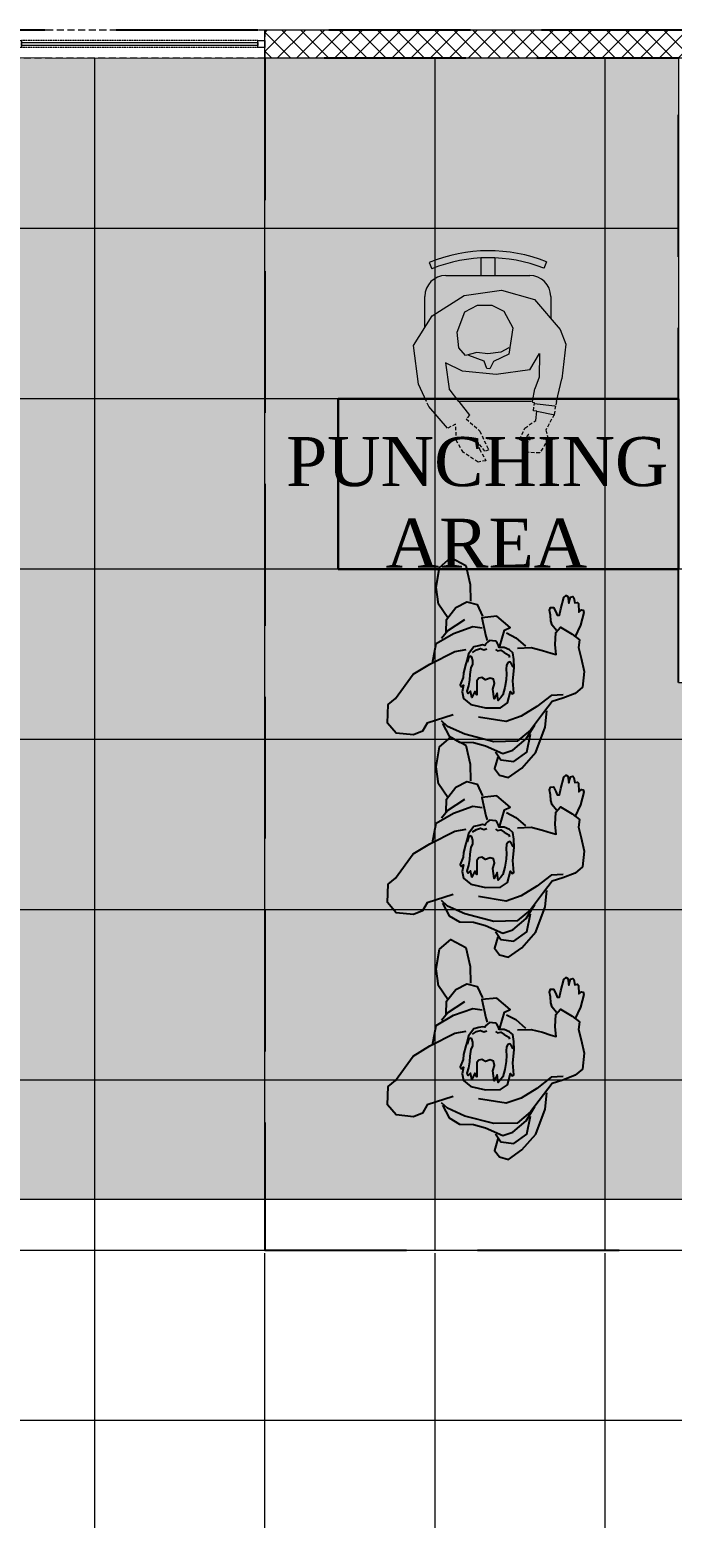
# Model space of a CAD drawing. Header units: millimetres. Extents: x 2335845 to 2509607, y 289014 to 361737.
# Drawn here: x 2369757 to 2372023, y 301757 to 307002 of the extents above; entities that cross this region are included whole.
import ezdxf

# ---------------------------------------------------------------- set-up
doc = ezdxf.new("R2010")
doc.units = ezdxf.units.MM
for name, pattern in [('( Hidden )', [0.375, 0.25, -0.125]), ('DASHED', [0.75, 0.5, -0.25]), ('HIDDEN', [0.375, 0.25, -0.125]), ('HIDDEN2', [0.1875, 0.125, -0.0625])]:
    doc.linetypes.add(name, pattern=pattern)
for name, color, linetype, lineweight in [('A-FURN-MODULAR-CHAIR', 5, 'Continuous', 5), ('A-FURN-MODULAR-TABLETOP', 250, 'Continuous', 13), ('AR_01_PARTITION FULL HT', 2, 'Continuous', 25), ('AR_FURNITURE_MODULAR', 20, 'Continuous', 18), ('IN-PRTN-FULL', 30, 'Continuous', 20), ('IN-PRTN-HATCH', 8, 'Continuous', 5), ('SWA- GLASS PARTITION', 8, 'Continuous', 5), ('SWA-GLASS', 140, 'Continuous', 9), ('SWA-METAL', 165, 'Continuous', 9), ('TOA-FC-GYPSUM', 250, 'Continuous', 5), ('TOA-FL-TILE-2', 8, 'Continuous', 5), ('TOA-FL-TILE-3', 8, 'Continuous', 5), ('TOA-FURN-HUMAN', 252, 'Continuous', 9)]:
    doc.layers.add(name, color=color, linetype=linetype, lineweight=lineweight)
for name, color, linetype in [('FLOOR MARK', 7, 'Continuous'), ('I-FUR', 7, 'Continuous'), ('TEXT', 250, 'Continuous')]:
    doc.layers.add(name, color=color, linetype=linetype)
doc.styles.add('GEORGE', font='georgia.ttf')

# ---------------------------------------------------------------- blocks, each defined once
blk = doc.blocks.new('Human Figure')
at = {"layer": 'A-FURN-MODULAR-CHAIR', "color": 18, "lineweight": 15, "true_color": 0x000000}
for p, q in [((4613.64, 5782.3, 0), (4625.48, 5782.3, 0)), ((4610.68, 5774.98, 0), (4610.68, 5779.34, 0)), ((4628.44, 5779.34, 0), (4628.44, 5776.24, 0))]:
    blk.add_line(p, q, dxfattribs=at)
at = {"layer": 'A-FURN-MODULAR-CHAIR', "lineweight": 15}
for p, q in [((4613.64, 5782.3, 0), (4625.48, 5782.3, 0)), ((4610.68, 5774.98, 0), (4610.68, 5779.34, 0)), ((4628.44, 5779.34, 0), (4628.44, 5776.24, 0))]:
    blk.add_line(p, q, dxfattribs=at)
at = {"layer": 'A-FURN-MODULAR-CHAIR', "color": 18, "lineweight": 15, "true_color": 0x000000, "elevation": 0}
for points in [[(4611.29, 5784.13), (4611.67, 5783.22)], [(4618.58, 5784.79), (4618.58, 5782.3)], [(4620.56, 5784.79), (4620.56, 5782.3)], [(4627.86, 5784.22), (4627.49, 5783.3)]]:
    blk.add_lwpolyline(points, dxfattribs=at)
at = {"layer": 'A-FURN-MODULAR-CHAIR', "lineweight": 15, "elevation": 0}
for points in [[(4611.29, 5784.13), (4611.67, 5783.22)], [(4618.58, 5784.79), (4618.58, 5782.3)], [(4620.56, 5784.79), (4620.56, 5782.3)], [(4627.86, 5784.22), (4627.49, 5783.3)]]:
    blk.add_lwpolyline(points, dxfattribs=at)
at = {"layer": 'A-FURN-MODULAR-CHAIR', "color": 18, "lineweight": 15, "true_color": 0x000000, "elevation": 0}
blk.add_lwpolyline([(4625.89, 5764.57, -0.034638), (4625.48, 5764.54), (4615.48, 5764.54)], format="xyb", dxfattribs=at)
at = {"layer": 'A-FURN-MODULAR-CHAIR', "lineweight": 15, "elevation": 0}
blk.add_lwpolyline([(4625.89, 5764.57, -0.034638), (4625.48, 5764.54), (4615.48, 5764.54)], format="xyb", dxfattribs=at)
at = {"layer": 'A-FURN-MODULAR-CHAIR', "color": 18, "lineweight": 15, "true_color": 0x000000}
for centre, radius, start, end in [((4619.68, 5763.49, 0), 22.29, 68.458, 112.0994), ((4619.68, 5763.49, 0), 21.3, 68.4839, 112.0994), ((4613.64, 5779.34, 0), 2.96, 90.0001, 180.0001), ((4625.48, 5779.34, 0), 2.96, 0.0001, 90.0001)]:
    blk.add_arc(centre, radius, start, end, dxfattribs=at)
at = {"layer": 'A-FURN-MODULAR-CHAIR', "lineweight": 15}
for centre, radius, start, end in [((4619.68, 5763.49, 0), 22.29, 68.458, 112.0994), ((4619.68, 5763.49, 0), 21.3, 68.4839, 112.0994), ((4613.64, 5779.34, 0), 2.96, 90.0001, 180.0001), ((4625.48, 5779.34, 0), 2.96, 0.0001, 90.0001)]:
    blk.add_arc(centre, radius, start, end, dxfattribs=at)
at = {"layer": 'TOA-FURN-HUMAN', "lineweight": 5}
for p, q in [((4616.22, 5779.49), (4621.49, 5780.21, 0)), ((4616.22, 5779.49), (4621.49, 5780.21, 0)), ((4621.49, 5780.21, 0), (4626.18, 5778.89, 0)), ((4621.49, 5780.21, 0), (4626.18, 5778.89, 0)), ((4611.71, 5776.63, 0), (4616.22, 5779.49)), ((4611.71, 5776.63, 0), (4616.22, 5779.49)), ((4626.18, 5778.89, 0), (4629.77, 5774.69, 0)), ((4626.18, 5778.89, 0), (4629.77, 5774.69, 0)), ((4609.08, 5772.43, 0), (4611.71, 5776.63, 0)), ((4609.08, 5772.43, 0), (4611.71, 5776.63, 0)), ((4629.77, 5774.69, 0), (4630.56, 5772.63, 0)), ((4629.77, 5774.69, 0), (4630.56, 5772.63, 0)), ((4609.78, 5766.99, 0), (4609.08, 5772.43, 0)), ((4609.78, 5766.99, 0), (4609.08, 5772.43, 0)), ((4626.86, 5771.32, 0), (4626.81, 5767.94)), ((4626.86, 5771.32, 0), (4626.81, 5767.94)), ((4630.56, 5772.63, 0), (4630.01, 5767.72, 0)), ((4630.56, 5772.63, 0), (4630.01, 5767.72, 0)), ((4616.02, 5768.83), (4613.59, 5769.99, 0)), ((4613.59, 5769.99, 0), (4614.12, 5766.32, 0)), ((4616.02, 5768.83), (4613.59, 5769.99, 0)), ((4613.59, 5769.99, 0), (4614.12, 5766.32, 0)), ((4620.77, 5768.32, 0), (4616.02, 5768.83)), ((4620.77, 5768.32, 0), (4616.02, 5768.83)), ((4625.5, 5769.01, 0), (4620.77, 5768.32, 0)), ((4625.5, 5769.01, 0), (4620.77, 5768.32, 0)), ((4626.81, 5767.94), (4626.19, 5766.32, 0)), ((4626.81, 5767.94), (4626.19, 5766.32, 0)), ((4629.26, 5764.54), (4630.01, 5767.72, 0)), ((4629.26, 5764.54), (4630.01, 5767.72, 0)), ((4610.91, 5764.54), (4609.78, 5766.99, 0)), ((4610.91, 5764.54), (4609.78, 5766.99, 0)), ((4615.48, 5764.54), (4614.12, 5766.32, 0)), ((4615.48, 5764.54), (4614.12, 5766.32, 0)), ((4625.89, 5764.54), (4626.19, 5766.32, 0)), ((4625.89, 5764.54), (4626.19, 5766.32, 0)), ((4613.88, 5760.76, 0), (4611.23, 5763.85, 0)), ((4613.88, 5760.76, 0), (4611.23, 5763.85, 0)), ((4615.48, 5764.54), (4616.97, 5762.59)), ((4615.48, 5764.54), (4616.97, 5762.59)), ((4626.5, 5763.17, 0), (4626.01, 5763.22, 0)), ((4626.5, 5763.17, 0), (4626.01, 5763.22, 0)), ((4626.32, 5761.85, 0), (4626.5, 5763.17, 0)), ((4626.32, 5761.85, 0), (4626.5, 5763.17, 0))]:
    blk.add_line(p, q, dxfattribs=at)
at = {"layer": 'TOA-FURN-HUMAN', "linetype": '( Hidden )', "lineweight": 5, "ltscale": 2}
for p, q in [((4611.23, 5763.85, 0), (4610.91, 5764.54, 0)), ((4611.23, 5763.85, 0), (4610.91, 5764.54, 0)), ((4626.01, 5763.22, 0), (4626.14, 5764.36, 0)), ((4626.01, 5763.22, 0), (4626.14, 5764.36, 0)), ((4629.12, 5763.93, 0), (4628.92, 5762.69, 0)), ((4629.12, 5763.93, 0), (4628.92, 5762.69, 0)), ((4629.26, 5764.54, 0), (4629.12, 5763.93, 0)), ((4629.26, 5764.54, 0), (4629.12, 5763.93, 0)), ((4615.02, 5761.34, 0), (4613.88, 5760.76, 0)), ((4615.02, 5761.34, 0), (4613.88, 5760.76, 0)), ((4615.16, 5758.98, 0), (4615.02, 5761.34, 0)), ((4615.16, 5758.98, 0), (4615.02, 5761.34, 0)), ((4616.97, 5762.59), (4616.53, 5762.09)), ((4616.97, 5762.59), (4616.53, 5762.09)), ((4616.53, 5762.09), (4618.44, 5760.37, 0)), ((4616.53, 5762.09), (4618.44, 5760.37, 0)), ((4624.06, 5759.18, 0), (4624.81, 5760.79, 0)), ((4624.06, 5759.18, 0), (4624.81, 5760.79, 0)), ((4624.81, 5760.79, 0), (4626.32, 5761.85, 0)), ((4624.81, 5760.79, 0), (4626.32, 5761.85, 0)), ((4628.92, 5762.69, 0), (4627.75, 5760.5, 0)), ((4628.92, 5762.69, 0), (4627.75, 5760.5, 0)), ((4616.12, 5757.36), (4615.16, 5758.98, 0)), ((4616.12, 5757.36), (4615.16, 5758.98, 0)), ((4619.17, 5757.51, 0), (4618.16, 5758.8, 0)), ((4618.16, 5758.8, 0), (4618.39, 5757.81, 0)), ((4619.17, 5757.51, 0), (4618.16, 5758.8, 0)), ((4618.16, 5758.8, 0), (4618.39, 5757.81, 0)), ((4618.44, 5760.37, 0), (4619.69, 5757.7, 0)), ((4618.44, 5760.37, 0), (4619.69, 5757.7, 0)), ((4624.51, 5758.96, 0), (4624.06, 5759.18, 0)), ((4624.51, 5758.96, 0), (4624.06, 5759.18, 0)), ((4624.5, 5757.93, 0), (4625.51, 5759.11, 0)), ((4624.5, 5757.93, 0), (4625.51, 5759.11, 0)), ((4625.32, 5759.95, 0), (4624.51, 5758.96, 0)), ((4625.32, 5759.95, 0), (4624.51, 5758.96, 0)), ((4625.51, 5759.11, 0), (4625.32, 5759.95, 0)), ((4625.51, 5759.11, 0), (4625.32, 5759.95, 0)), ((4628.12, 5759.23, 0), (4626.89, 5757.28, 0)), ((4628.12, 5759.23, 0), (4626.89, 5757.28, 0)), ((4627.75, 5760.5, 0), (4628.12, 5759.23, 0)), ((4627.75, 5760.5, 0), (4628.12, 5759.23, 0)), ((4618.19, 5756, 0), (4616.12, 5757.36)), ((4618.19, 5756, 0), (4616.12, 5757.36)), ((4618.39, 5757.81, 0), (4619.31, 5756.18, 0)), ((4618.39, 5757.81, 0), (4619.31, 5756.18, 0)), ((4619.69, 5757.7, 0), (4619.17, 5757.51, 0)), ((4619.69, 5757.7, 0), (4619.17, 5757.51, 0)), ((4624.87, 5757.37, 0), (4624.5, 5757.93, 0)), ((4624.87, 5757.37, 0), (4624.5, 5757.93, 0)), ((4626.89, 5757.28, 0), (4624.87, 5757.37, 0)), ((4626.89, 5757.28, 0), (4624.87, 5757.37, 0)), ((4619.31, 5756.18, 0), (4618.19, 5756, 0)), ((4619.31, 5756.18, 0), (4618.19, 5756, 0))]:
    blk.add_line(p, q, dxfattribs=at)
at = {"layer": 'TOA-FURN-HUMAN', "linetype": '( Hidden )', "lineweight": 5, "ltscale": 3}
for p, q in [((4625.9, 5764.39, 0), (4625.89, 5764.57, 0)), ((4625.9, 5764.39, 0), (4625.89, 5764.57, 0)), ((4626.14, 5764.36, 0), (4625.9, 5764.39, 0)), ((4626.14, 5764.36, 0), (4625.9, 5764.39, 0))]:
    blk.add_line(p, q, dxfattribs=at)
at = {"layer": 'TOA-FURN-HUMAN', "lineweight": 5, "elevation": 0}
for points in [[(4622.54, 5772.08), (4621.4, 5771.49), (4619.55, 5771.23), (4618.01, 5771.43), (4616.44, 5771.03), (4615.47, 5772.11), (4615.23, 5774.3), (4616.32, 5777.18), (4618.11, 5778.11), (4620.14, 5778.11), (4621.85, 5777.26), (4623.09, 5774.92), (4622.55, 5771.19), (4620.35, 5770.17), (4619.86, 5769.12), (4619.43, 5769.17), (4619.04, 5770.23), (4616.9, 5771)], [(4622.54, 5772.08), (4621.4, 5771.49), (4619.55, 5771.23), (4618.01, 5771.43), (4616.44, 5771.03), (4615.47, 5772.11), (4615.23, 5774.3), (4616.32, 5777.18), (4618.11, 5778.11), (4620.14, 5778.11), (4621.85, 5777.26), (4623.09, 5774.92), (4622.55, 5771.19), (4620.35, 5770.17), (4619.86, 5769.12), (4619.43, 5769.17), (4619.04, 5770.23), (4616.9, 5771)], [(4625.5, 5769.01), (4626.86, 5771.32)], [(4625.5, 5769.01), (4626.86, 5771.32)], [(4626.09, 5764.27), (4629.04, 5763.91)], [(4626.09, 5764.27), (4629.04, 5763.91)], [(4626.5, 5763.17), (4629.02, 5762.63)], [(4626.5, 5763.17), (4629.02, 5762.63)]]:
    blk.add_lwpolyline(points, dxfattribs=at)
blk = doc.blocks.new('Man_Walking')
at = {"color": 8}
for points in [[(6.99, 20.05), (5.67, 21.74), (5.22, 23.9), (5.48, 26.47), (6.87, 27.81), (8.86, 26.91), (9.59, 24.5), (9.74, 22.36)], [(21.06, 19.29), (20.45, 19.95), (20.28, 20.49), (20.18, 21.24), (19.98, 21.85), (20.11, 22.23), (20.47, 22.26), (20.81, 21.71), (21.04, 21.29), (21.32, 21.29), (21.44, 22.11), (21.75, 23.61), (22.01, 23.87), (22.24, 23.76), (22.41, 22.92), (22.6, 23.71), (22.91, 23.81), (23.04, 23.66), (23.19, 23.01), (23.52, 23.1), (23.67, 22.95), (23.81, 21.86), (24.12, 22.16), (24.34, 22.14), (24.45, 21.83), (24.13, 20.19), (23.5, 18.59)], [(6.86, 18.16), (6.83, 19.83), (7.93, 21.42), (9.28, 22.24), (10.63, 21.99), (11.44, 20.56)], [(6.34, 17.36), (7.03, 18.37), (9.19, 19.96)], [(16.18, 16.72), (17.94, 16.9), (19.44, 16.64), (20.55, 16.33), (21.23, 16.21), (21.01, 17.44), (20.98, 19.04), (21.56, 19.76), (23.1, 18.96), (24.11, 18.28), (24.04, 17.3), (24.48, 15.97), (24.96, 14.27), (24.89, 12.22), (23.99, 11.37), (22.42, 10.65), (21.09, 10.13), (20.07, 8.61), (18.54, 6.29), (16.91, 4.73), (13.93, 4.49), (10.1, 5.22), (7.81, 6.07), (7.02, 6.74)], [(13.9, 16.81), (14.36, 18.91), (15.07, 19.31), (13.27, 20.66), (11.35, 20.34), (12.01, 18.01), (12.2, 17.47)], [(5.35, 14.08), (5.69, 16.64), (7.84, 18.09), (10.27, 19.13), (11.48, 19.04)], [(14.64, 18.58), (15.89, 18.04), (17.19, 17.03)], [(8.45, 7.62), (5.17, 6.34), (4.64, 5.24), (3.53, 4.71), (1.26, 4.8), (0.06, 6.02), (0, 8.39), (0.9, 9.23), (2.96, 12.51), (5.04, 13.95), (8.13, 15.78), (9.6, 16.13)], [(10.44, 15.81), (10.91, 16.17), (11.42, 16.35), (11.85, 16.22), (12.23, 16.38)], [(13.37, 16.35), (13.64, 16.19), (14.05, 16.32), (14.49, 16.03), (15.15, 15.73), (15.24, 15.47)], [(15.78, 14.24), (15.56, 14.65), (15.32, 14.88), (15.08, 14.76), (14.92, 14.46), (14.92, 13.93), (15, 13.34), (15.01, 12.57), (14.89, 11.55), (14.68, 10.58), (14.43, 10.25), (14.14, 9.81), (13.93, 10.78), (13.59, 9.99), (13.36, 11.26), (13.52, 11.97), (13.35, 12.52), (12.92, 12.65), (12.34, 12.39), (11.82, 12.63), (11.44, 12.54), (11.23, 12.19), (11.29, 11.11), (11.34, 10.38), (11.06, 10.8), (10.7, 9.99), (10.48, 10.79), (10.2, 10.46), (10.06, 10.76), (10.22, 11.47), (10.3, 12.23), (10.31, 12.95), (10.37, 13.86), (10.57, 14.26), (10.53, 14.78), (10.38, 15.19), (10.17, 15.3), (9.95, 15.05), (9.81, 14.5)], [(22.46, 11.1), (20.92, 10.91), (19.14, 9.36), (17.22, 7.98), (15.34, 7.2), (11.72, 7.54)], [(14.55, 2.55), (14.21, 1.05), (14.91, 0.24), (16.11, 0), (17.72, 1.33), (19.4, 3.49), (20.4, 6.76), (20.47, 8.89)], [(7.15, 6.42), (8.1, 4.84), (9.49, 4.13), (11.32, 4.22), (12.89, 3.88), (15.19, 3.03), (16.44, 3.55), (18.07, 5.11), (19.05, 7.01)], [(14.21, 3.18), (14.98, 2.21), (16.64, 2.09), (18.26, 3.42), (18.58, 5.75)]]:
    blk.add_lwpolyline(points, dxfattribs=at)
blk.add_lwpolyline([(12.92, 17.45), (12.54, 17.46), (12.27, 17.24), (12.04, 16.98), (11.96, 16.8), (11.66, 16.84), (11.21, 16.71), (10.54, 16.53), (9.91, 15.57), (9.79, 14.83), (9.66, 14.26), (9.43, 13.11), (9.44, 12.5), (9.11, 11.52), (9.3, 11.28), (9.55, 11.51), (9.44, 10.64), (9.66, 9.8), (10.64, 9.08), (12.55, 8.76), (14.49, 8.92), (15.36, 9.6), (15.65, 11.07), (15.86, 10.8), (16.08, 10.93), (15.87, 12.48), (15.92, 14.16), (15.81, 15.22), (15.62, 16.09), (15.17, 16.43), (14.45, 16.67), (13.81, 16.64), (13.72, 16.91), (13.55, 17.24), (13.36, 17.44)], close=True, dxfattribs=at)
blk = doc.blocks.new('M3')
at = {"color": 8}
blk.add_blockref('Man_Walking', (0, 0), dxfattribs=at)
blk = doc.blocks.new('*U889')
at = {"layer": 'IN-PRTN-HATCH'}
h = blk.add_hatch(dxfattribs=at)
h.set_pattern_fill('ANSI37', color=256, scale=15)
h.set_pattern_definition([(45, (2223.726, 0), (-33.67596, 33.67596), []), (135, (2223.726, 0), (-33.67596, -33.67596), [])])
h.paths.add_polyline_path([(-101623.8, -39967.2), (-99714.8, -39967.2), (-99714.8, -39867.2), (-101623.8, -39867.2)])
at = {"layer": 'IN-PRTN-FULL', "elevation": 0}
blk.add_lwpolyline([(-101623.8, -39967.2), (-99714.8, -39967.2), (-99714.8, -39867.2), (-101623.8, -39867.2)], close=True, dxfattribs=at)
blk = doc.blocks.new('*U836')
at = {"layer": 'SWA- GLASS PARTITION', "linetype": 'HIDDEN2', "ltscale": 200, "elevation": 0}
blk.add_lwpolyline([(109198, -163313), (110081.7, -163313), (110081.7, -163413), (109198, -163413)], close=True, dxfattribs=at)
at = {"layer": 'SWA-GLASS', "color": 4, "elevation": 0}
blk.add_lwpolyline([(110056.7, -163358), (110056.7, -163368), (109223, -163368), (109223, -163358)], close=True, dxfattribs=at)
at = {"layer": 'SWA-METAL', "color": 8, "linetype": 'HIDDEN'}
for p, q in [((109223, -163350.5, 0), (110056.7, -163350.5, 0)), ((109223, -163375.5, 0), (110056.7, -163375.5, 0))]:
    blk.add_line(p, q, dxfattribs=at)
at = {"layer": 'SWA-METAL', "elevation": 0}
for points in [[(109198, -163350.5), (109223, -163350.5), (109223, -163375.5), (109198, -163375.5)], [(110056.7, -163350.5), (110081.7, -163350.5), (110081.7, -163375.5), (110056.7, -163375.5)]]:
    blk.add_lwpolyline(points, close=True, dxfattribs=at)

msp = doc.modelspace()

# ---------------------------------------------------------------- hatches: boundary and pattern name
at = {"layer": 'TOA-FC-GYPSUM'}
h = msp.add_hatch(dxfattribs=at)
h.set_pattern_fill('DASH', color=252, scale=50, angle=45)
h.set_pattern_definition([(45, (90021.14, 24146.98), (0, 224.506403), [158.75, -158.75])])
edge = h.paths.add_edge_path()
edge.add_line((2394228.73, 302880.228), (2361837.845, 302880.228))
edge.add_arc((2362325.55, 304175.771), 1384.301, 194.563351, 249.3712, ccw=False)
edge.add_line((2360985.727, 303827.688), (2360985.727, 306907.174))
edge.add_line((2360985.727, 306907.174), (2372044.682, 306901.61))
edge.add_line((2372044.682, 306901.61), (2372044.683, 304701.624))
edge.add_line((2372044.683, 304701.624), (2384044.683, 304701.624))
edge.add_line((2384044.683, 304701.624), (2384044.683, 306901.625))
edge.add_line((2384044.683, 306901.625), (2395185.727, 306907.174))
edge.add_line((2395185.727, 306907.174), (2395185.727, 303827.688))
edge.add_arc((2394120.702, 304127.005), 1106.286, 276.434642, 344.302388, ccw=False)
at = {"layer": 'TOA-FL-TILE-2', "true_color": 0x5e67af}
h = msp.add_hatch(dxfattribs=at)
h.set_pattern_fill('_USER', color=165, scale=600, double=1, pattern_type=0)
h.set_pattern_definition([(0, (2360385.7, 304501.64), (0, 600), []), (90, (2360385.7, 304501.64), (-600, 4e-14), [])])
h.paths.add_polyline_path([(2385585.726, 306901.625), (2384044.683, 306901.625), (2384044.683, 304701.624), (2372044.683, 304701.624), (2372044.682, 306901.61), (2370585.713, 306901.625), (2370585.714, 302701.637), (2385585.714, 302701.637)])
at = {"layer": 'TOA-FL-TILE-3'}
h = msp.add_hatch(dxfattribs=at)
h.set_pattern_fill('_USER', color=253, scale=600, double=1, pattern_type=0)
h.set_pattern_definition([(0, (2357985.7, 306901.64), (0, 600), []), (90, (2357985.7, 306901.64), (-600, 4e-14), [])])
h.paths.add_polyline_path([(2367585.714, 306904.403), (2360985.727, 306903.711), (2360985.727, 302699.07), (2367585.714, 302699.763)], flags=17)
edge = h.paths.add_edge_path(flags=16)
edge.add_line((2361443.619, 301499.697), (2375246.92, 301499.697))
edge.add_arc((2374696.248, 301062.795), 702.939, 11.230544, 38.428441, ccw=False)
edge.add_line((2375385.727, 301199.697), (2375385.727, 295200.745))
edge.add_arc((2375087.434, 295199.933), 298.294, -90.135783, 0.155946, ccw=False)
edge.add_line((2375086.727, 294901.64), (2361443.619, 294900.745))
edge.add_arc((2361668.237, 295743.023), 871.714, 218.468347, 255.067857, ccw=False)
edge.add_line((2360985.727, 295200.745), (2360985.727, 301199.697))
edge.add_arc((2361668.237, 300657.419), 871.714, 104.932143, 141.531653, ccw=False)
h.paths.add_polyline_path([(2385585.726, 306901.625), (2384044.683, 306901.625), (2384044.683, 304701.624), (2372044.683, 304701.624), (2372044.682, 306901.61), (2370585.713, 306901.625), (2370585.714, 302691.494), (2385585.728, 302691.494)], flags=16)
h.paths.add_polyline_path([(2388585.727, 306905.815), (2395185.714, 306905.815), (2395185.714, 302735.166), (2388585.727, 302735.166)], flags=17)
edge = h.paths.add_edge_path(flags=16)
edge.add_line((2381085.727, 294901.64), (2395185.727, 294901.637))
edge.add_line((2395185.727, 294901.637), (2395185.727, 301214.879))
edge.add_arc((2394379.187, 300406.596), 1141.854, 45.06188, 73.270422)
edge.add_line((2394707.875, 301500.119), (2381061.98, 301500.699))
edge.add_arc((2381085.982, 301201.086), 300.572, 94.580191, 177.369814)
edge.add_line((2380785.727, 301214.879), (2380785.727, 295219.957))
edge.add_arc((2381114.134, 295228.94), 328.53, 181.566723, 265.039569)
edge = h.paths.add_edge_path(flags=16)
edge.add_line((2396947.437, 304501.637), (2403023.991, 304501.637))
edge.add_arc((2403124.87, 304939.657), 449.487, 257.030623, 388.136623)
edge.add_line((2403585.714, 305151.624), (2403585.714, 306900.873))
edge.add_line((2403585.714, 306900.873), (2396385.713, 306901.631))
edge.add_line((2396385.713, 306901.631), (2396385.715, 305151.624))
edge.add_arc((2396864.29, 304997.497), 502.782, 162.14863, 279.518875)
h.paths.add_polyline_path([(2396385.714, 294901.64), (2396385.714, 301501.637), (2403585.713, 301501.637), (2403585.713, 294901.637)], flags=16)
edge = h.paths.add_edge_path()
edge.add_line((2357985.714, 306901.626), (2357985.73, 303901.639))
edge.add_line((2357985.73, 303901.639), (2359785.722, 303901.635))
edge.add_line((2359785.722, 303901.635), (2359785.714, 295501.637))
edge.add_line((2359785.714, 295501.637), (2357885.725, 295501.637))
edge.add_line((2357885.725, 295501.637), (2357884.218, 295843.515))
edge.add_line((2357884.218, 295843.515), (2352910.328, 295843.52))
edge.add_line((2352910.328, 295843.52), (2352911.835, 294601.622))
edge.add_line((2352911.835, 294601.622), (2351044.683, 294601.622))
edge.add_line((2351044.683, 294601.622), (2351044.683, 293701.624))
edge.add_line((2351044.683, 293701.624), (2350244.683, 293701.624))
edge.add_line((2350244.683, 293701.624), (2350244.683, 291915.217))
edge.add_arc((2372334.758, -28802.036), 321477.103, 83.98092871, 93.94014429, ccw=False)
edge.add_line((2406044.683, 290902.779), (2406044.683, 296951.624))
edge.add_line((2406044.683, 296951.624), (2405044.683, 296951.624))
edge.add_line((2405044.683, 296951.624), (2405044.633, 306905.059))
edge.add_line((2405044.633, 306905.059), (2387537.951, 306905.039))
edge.add_line((2387537.951, 306905.039), (2387537.947, 307005.814))
edge.add_line((2387537.947, 307005.814), (2386486.979, 307003.831))
edge.add_line((2386486.979, 307003.831), (2386485.042, 306905.037))
edge.add_line((2386485.042, 306905.037), (2384044.683, 306905.035))
edge.add_line((2384044.683, 306905.035), (2384044.684, 305701.624))
edge.add_line((2384044.684, 305701.624), (2383044.683, 305701.624))
edge.add_line((2383044.683, 305701.624), (2383044.683, 304801.624))
edge.add_line((2383044.683, 304801.624), (2373044.683, 304801.624))
edge.add_line((2373044.683, 304801.624), (2373044.683, 305701.624))
edge.add_line((2373044.683, 305701.624), (2372044.683, 305701.624))
edge.add_line((2372044.683, 305701.624), (2372044.682, 306901.628))
edge.add_line((2372044.682, 306901.628), (2369610.529, 306901.551))
edge.add_line((2369610.529, 306901.551), (2369610.532, 307002.744))
edge.add_line((2369610.532, 307002.744), (2368560.531, 307002.665))
edge.add_line((2368560.531, 307002.665), (2368560.527, 306901.51))
edge.add_line((2368560.527, 306901.51), (2357985.714, 306901.644))

# ---------------------------------------------------------------- linework, layer by layer
at = {"layer": 'AR_FURNITURE_MODULAR', "linetype": 'Continuous', "lineweight": 30, "elevation": 0}
msp.add_lwpolyline([(2370844.684, 305701.624), (2372044.684, 305701.624), (2372044.684, 305101.624), (2370844.684, 305101.624)], close=True, dxfattribs=at)
at = {"layer": 'FLOOR MARK', "color": 8, "linetype": 'DASHED', "ltscale": 1000}
msp.add_lwpolyline([(2344950.518, 323601.624), (2348044.691, 323601.624), (2348044.691, 308801.624), (2344944.683, 308801.624), (2344944.683, 307001.553), (2351045.878, 307001.608), (2351044.683, 304701.624), (2350244.683, 304701.624), (2350244.683, 294701.624), (2352811.835, 294701.622), (2352811.821, 307001.631), (2405044.706, 307001.633)], dxfattribs=at)
at = {"layer": 'FLOOR MARK', "linetype": 'DASHED', "ltscale": 1000}
msp.add_lwpolyline([(2385585.726, 306901.625), (2384044.683, 306901.625), (2384044.683, 304701.624), (2372044.683, 304701.624), (2372044.682, 306901.61), (2370585.713, 306901.625), (2370585.714, 302701.637), (2385585.714, 302701.637)], close=True, dxfattribs=at)
at = {"layer": 'TOA-FC-GYPSUM', "elevation": 0}
msp.add_lwpolyline([(2360985.727, 306907.174), (2372044.682, 306901.61), (2372044.683, 304701.624), (2384044.683, 304701.624), (2384044.683, 306901.625), (2395185.727, 306907.174), (2395185.727, 303827.688, -0.21037871), (2394228.73, 302880.228), (2361837.845, 302880.228, -0.24381001), (2360985.727, 303827.688)], format="xyb", close=True, dxfattribs=at)

# ---------------------------------------------------------------- block references
at = {"layer": 'A-FURN-MODULAR-TABLETOP', "color": 161, "linetype": 'ByBlock', "xscale": 25.00000000000001, "yscale": 25.00000000000001, "zscale": 25.00000000000001, "rotation": 0.0072893102688378}
msp.add_blockref('Human Figure', (2255901.429, 161563.821, 0), dxfattribs=at)
at = {"layer": 'AR_01_PARTITION FULL HT', "xscale": -1, "rotation": 180.0000640539902}
msp.add_blockref('*U889', (2472209.563, 267034.542, 0), dxfattribs=at)
at = {"layer": 'I-FUR', "xscale": 27.33749999850988, "yscale": 27.33749999850988, "zscale": 27.33749999850988, "rotation": 356.3462691665866}
for p in [(2371006.18, 304394.855), (2371006.18, 303761.863), (2371006.18, 303049.333)]:
    msp.add_blockref('M3', p, dxfattribs=at)
at = {"layer": 'SWA- GLASS PARTITION', "linetype": 'HIDDEN2', "rotation": 180}
msp.add_blockref('*U836', (2479783.743, 143588.609, 0), dxfattribs=at)

# ---------------------------------------------------------------- texts
at = {"layer": 'TEXT', "color": 251, "linetype": 'Continuous', "insert": (2372290.382, 305566.691, 0), "char_height": 172.8, "width": 1845.60847, "attachment_point": 3, "style": 'GEORGE'}
msp.add_mtext('\\pxqc;PUNCHING  AREA', dxfattribs=at)

doc.saveas('drawing.dxf')
